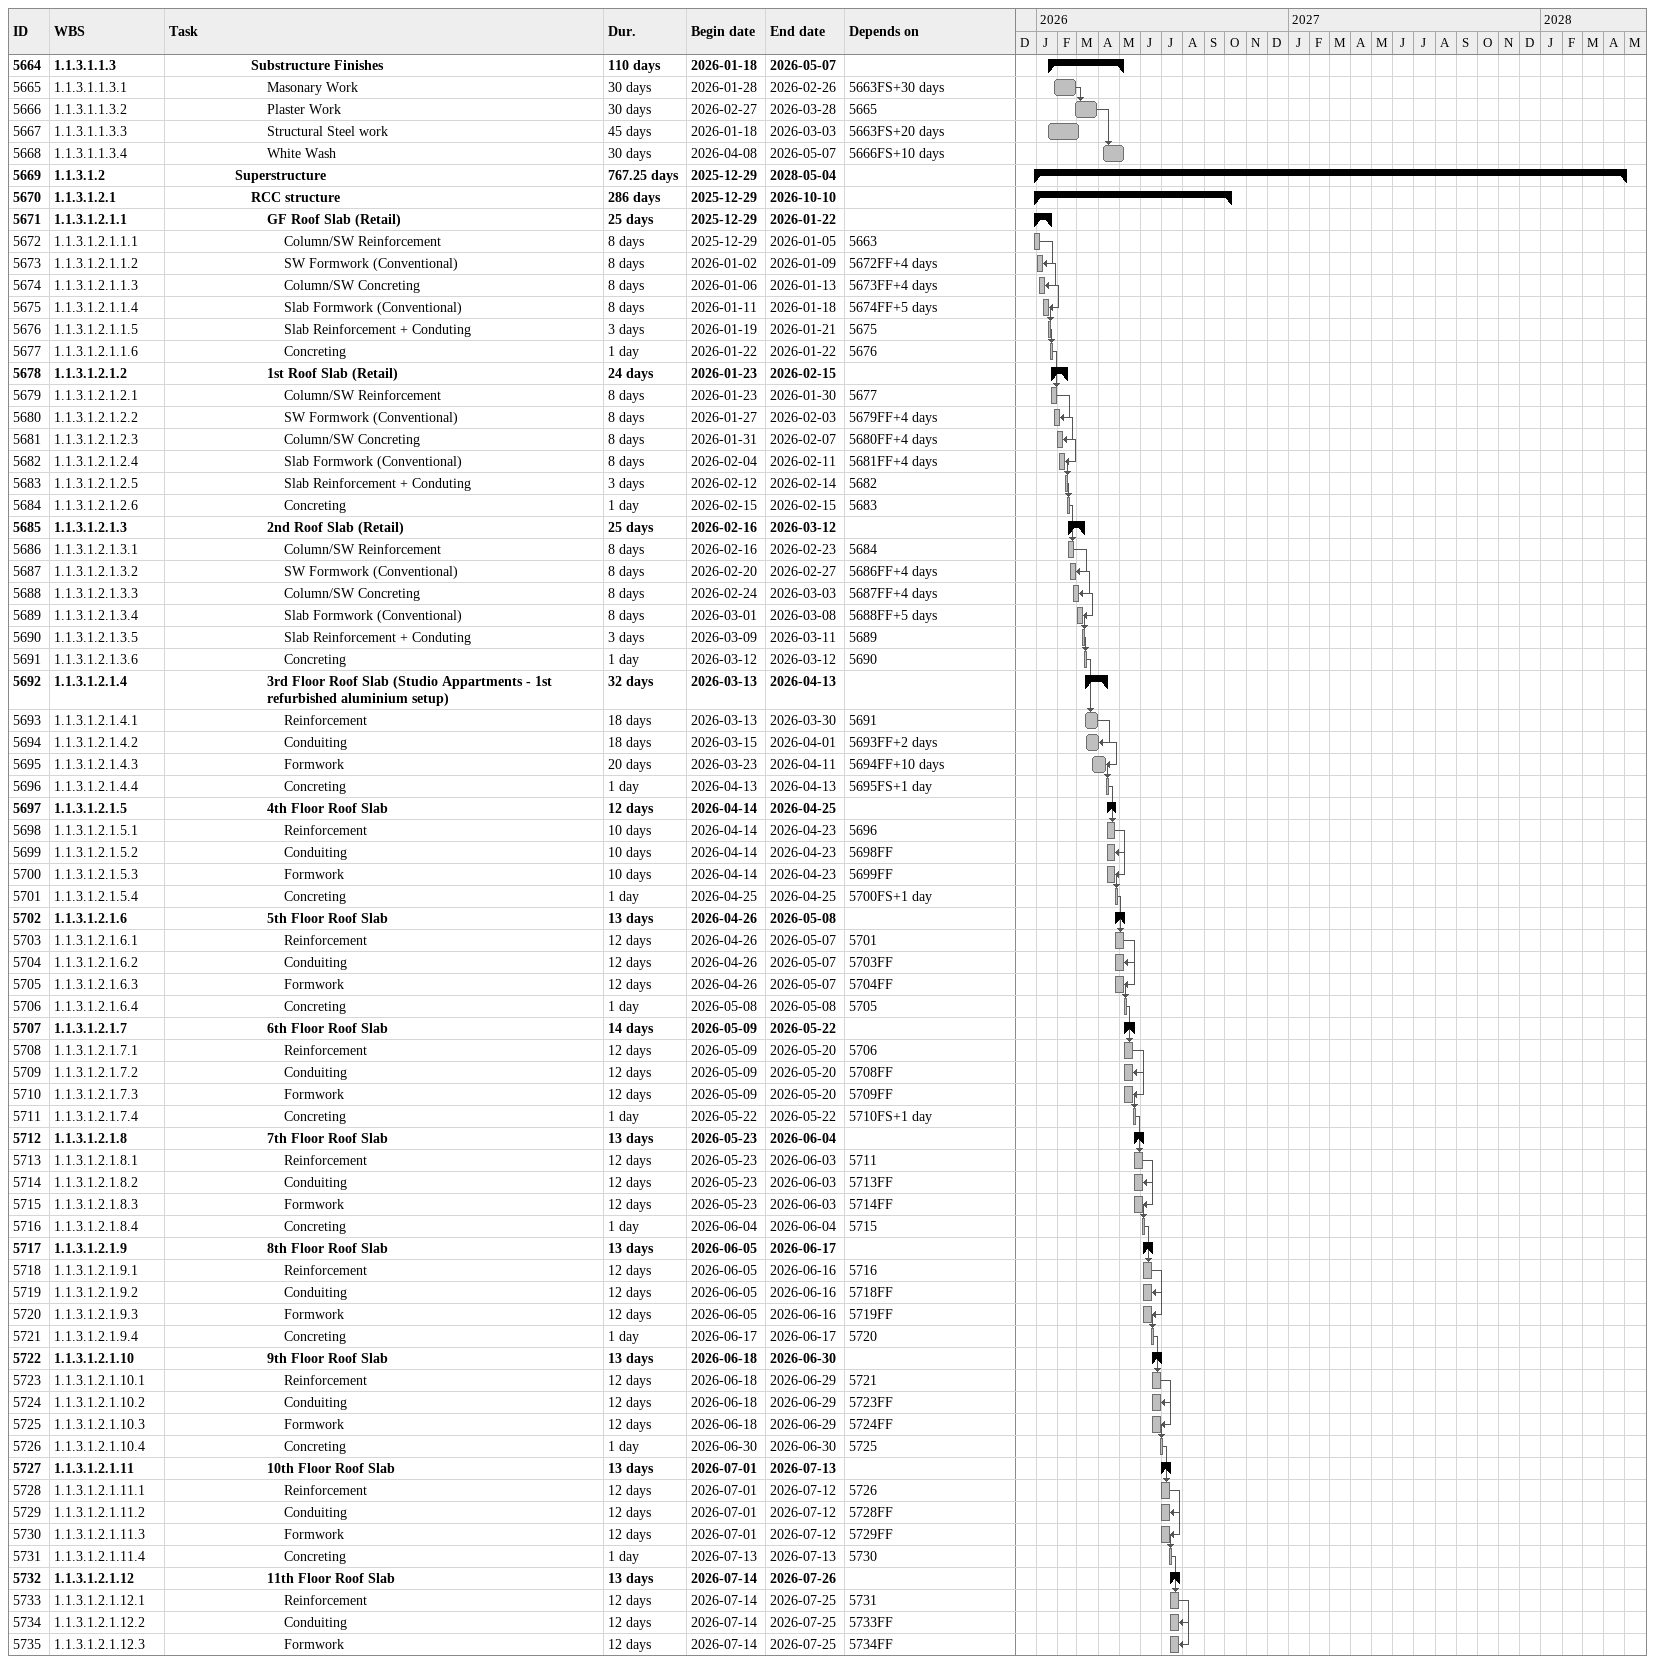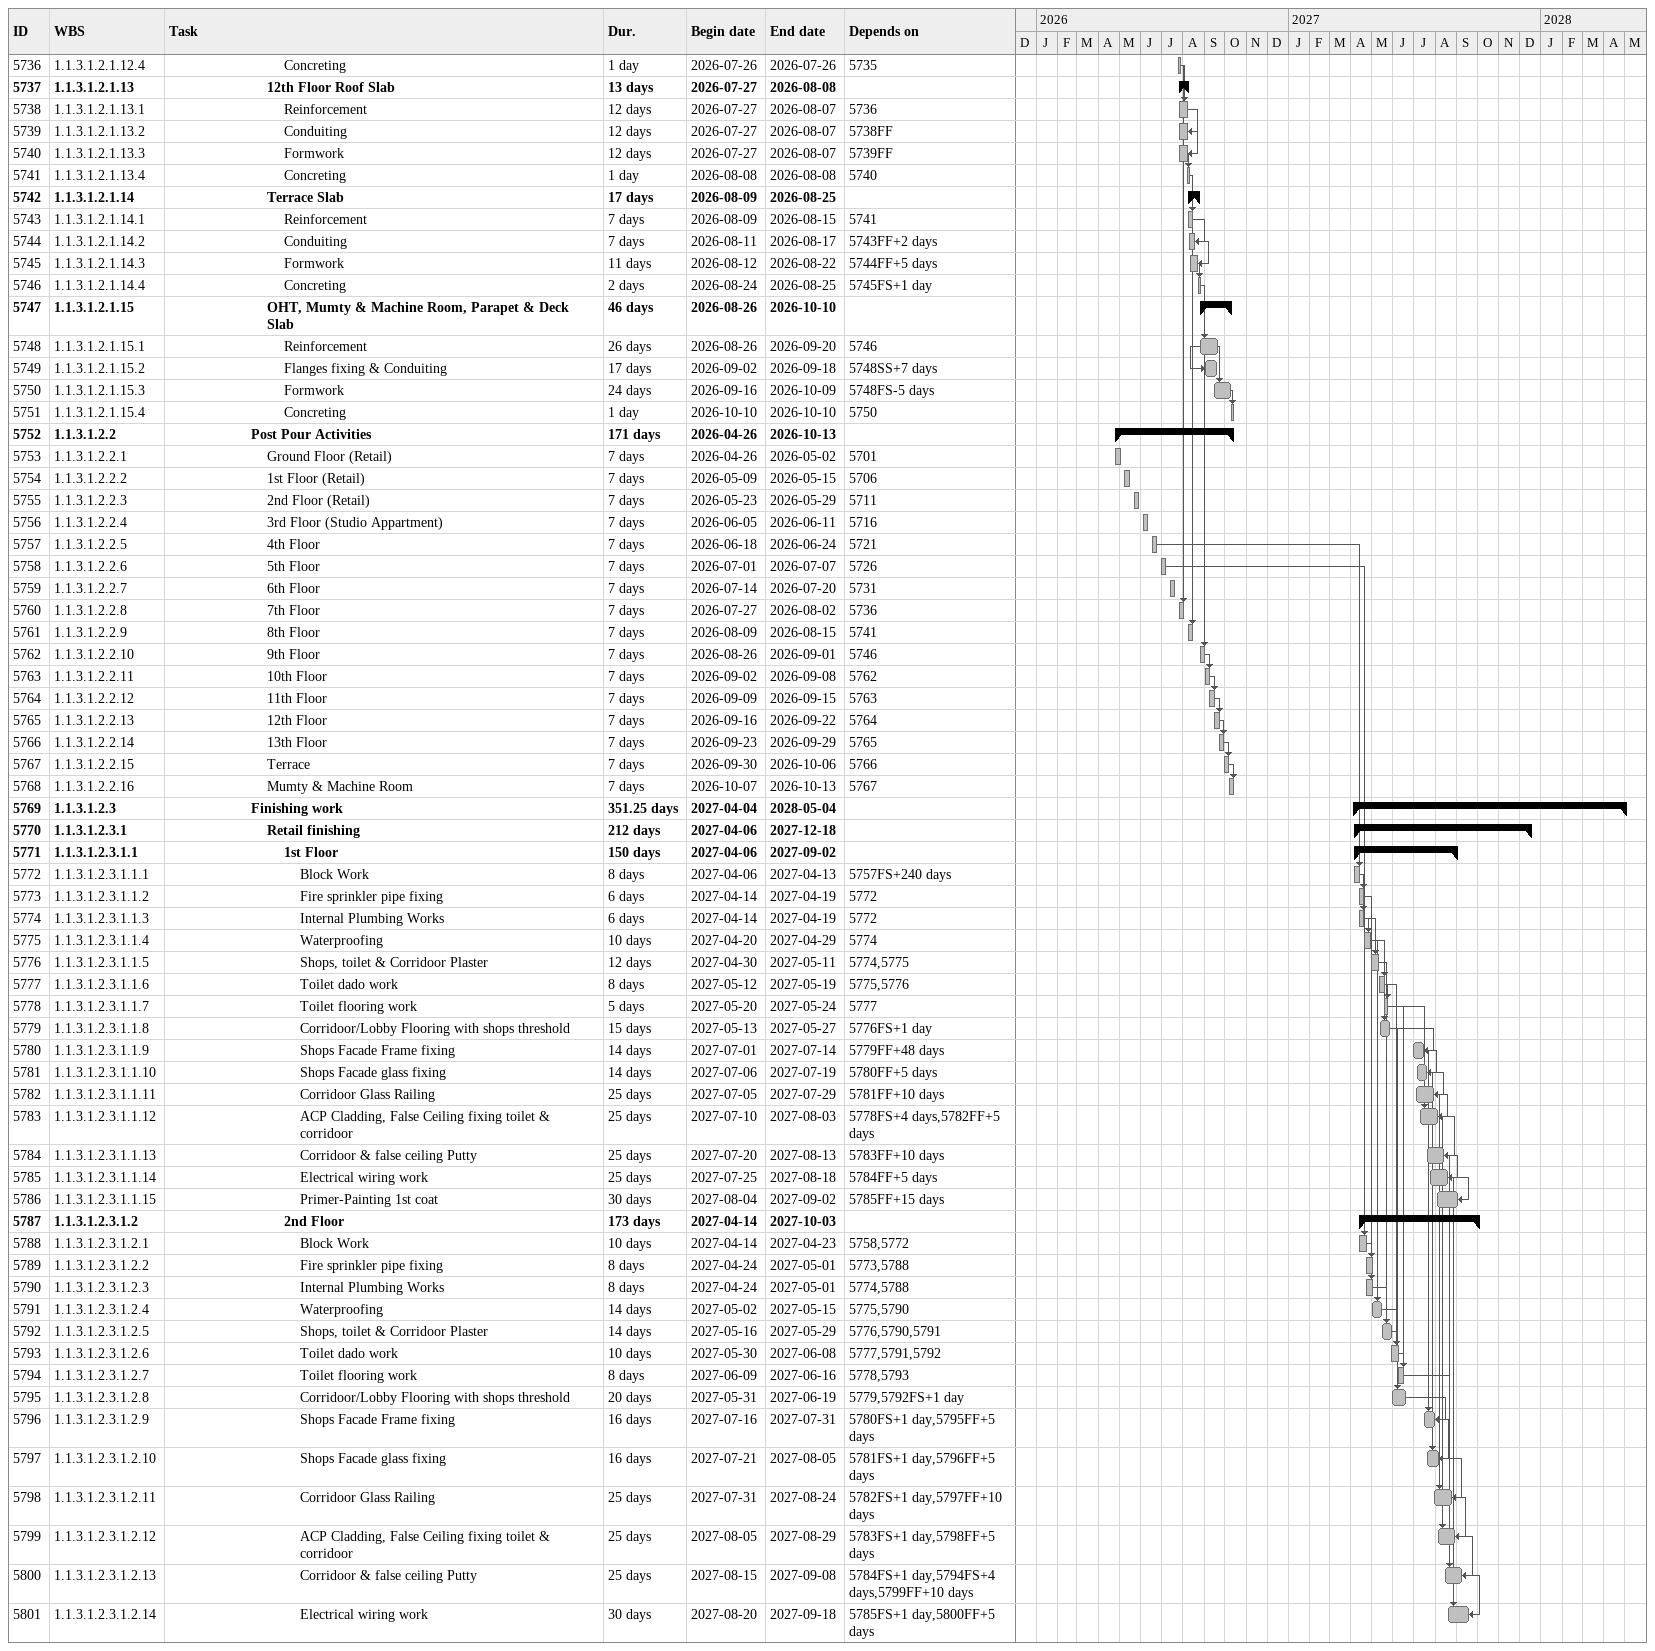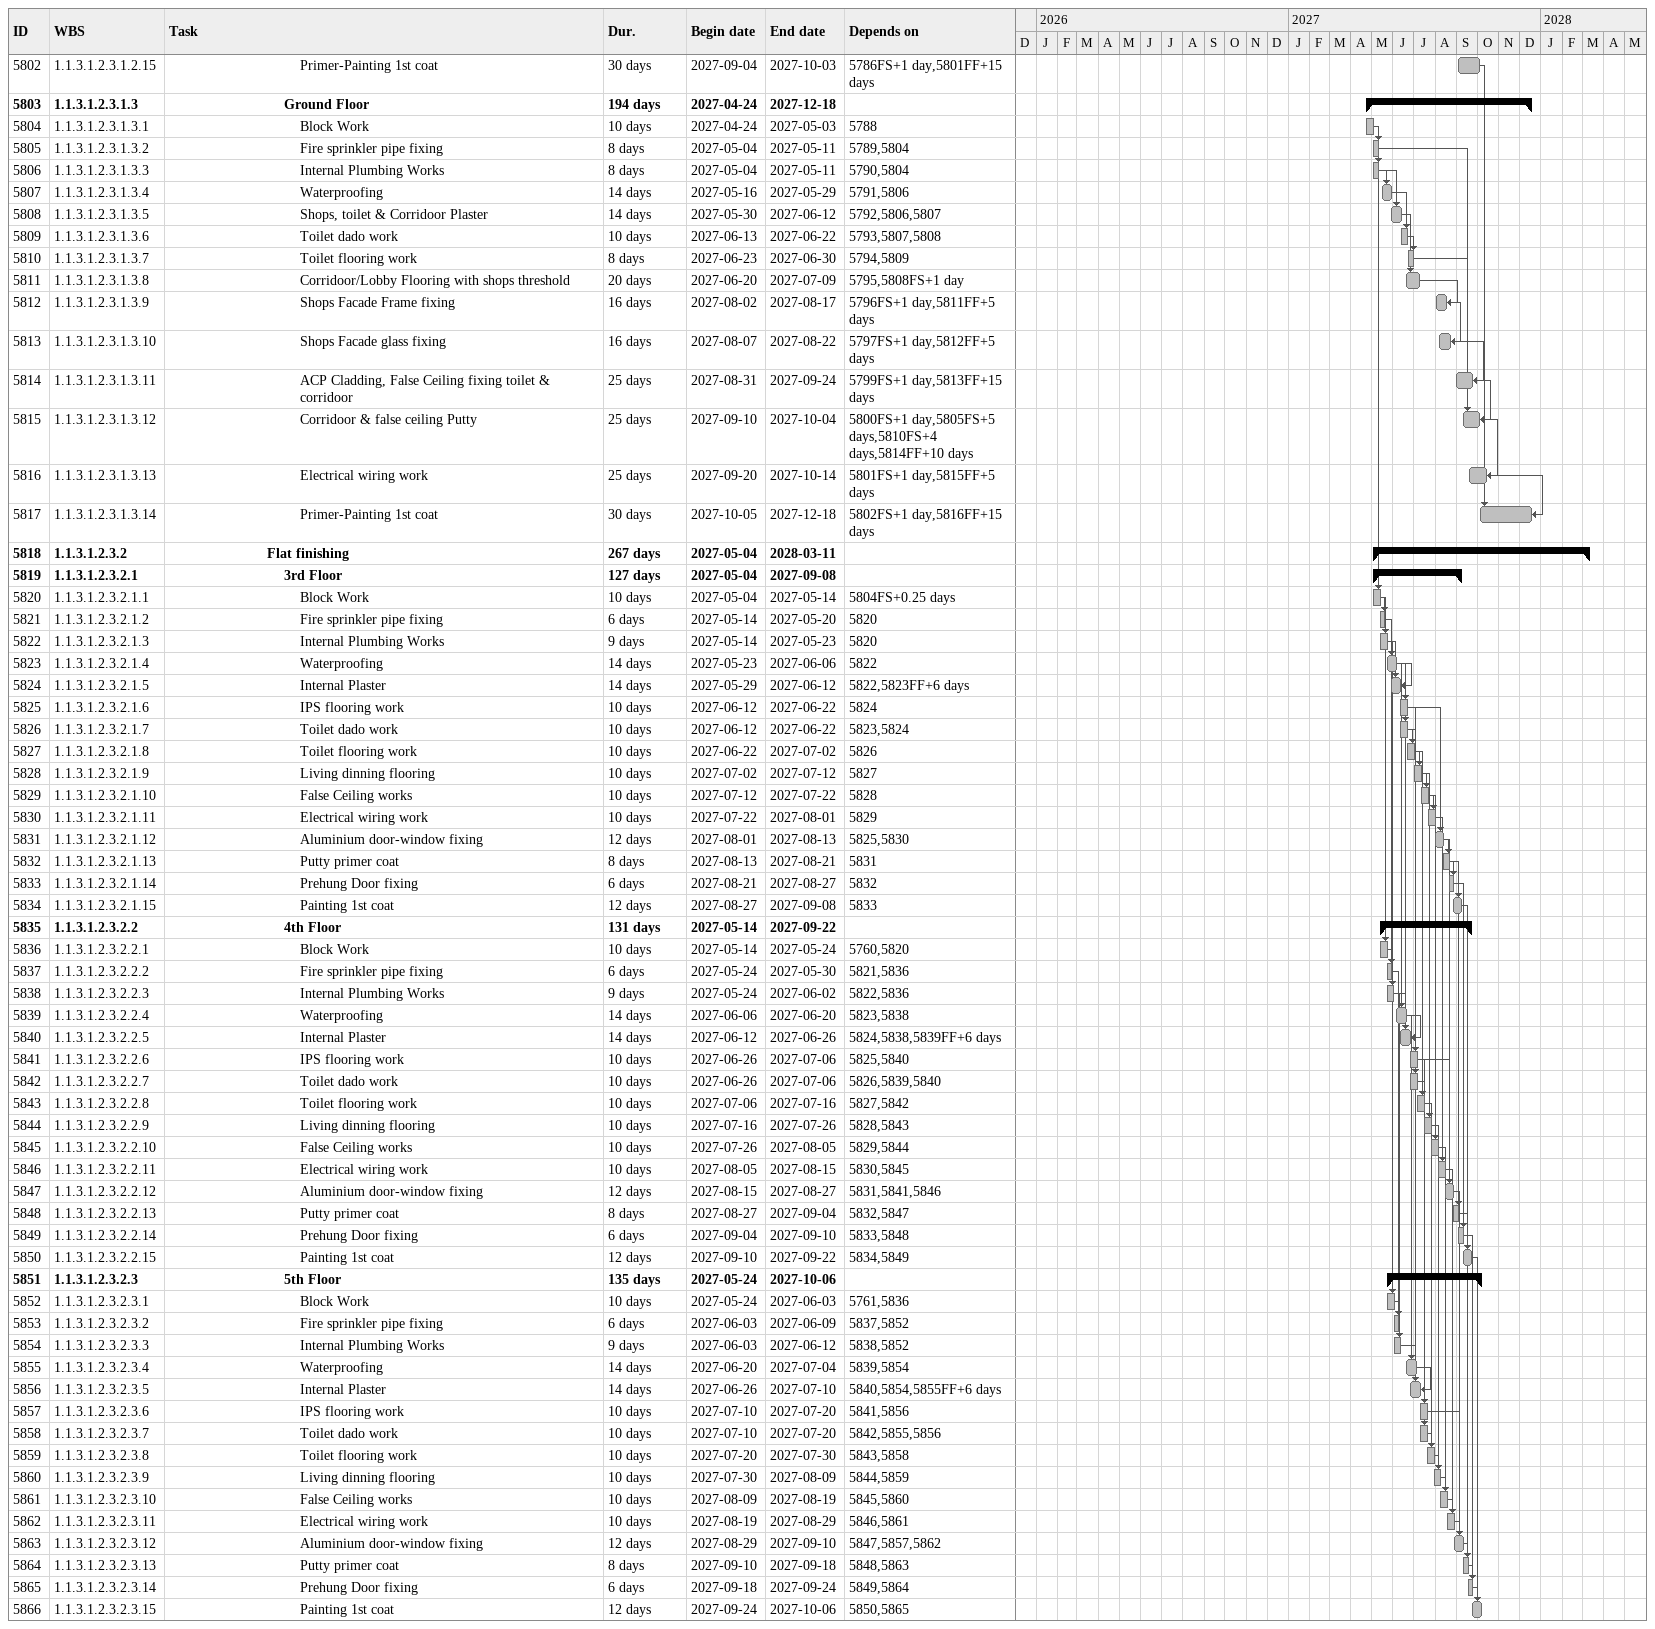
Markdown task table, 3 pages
| ID | WBS | Task | Duration | Start | Finish | Predecessors |
|---|---|---|---|---|---|---|
| 5664 | 1.1.3.1.1.3 | **Substructure Finishes** | 110d | 2026-01-18 | 2026-05-07 |  |
| 5665 | 1.1.3.1.1.3.1 | Masonary Work | 30d | 2026-01-28 | 2026-02-26 | 5663FS+30d |
| 5666 | 1.1.3.1.1.3.2 | Plaster Work | 30d | 2026-02-27 | 2026-03-28 | 5665 |
| 5667 | 1.1.3.1.1.3.3 | Structural Steel work | 45d | 2026-01-18 | 2026-03-03 | 5663FS+20d |
| 5668 | 1.1.3.1.1.3.4 | White Wash | 30d | 2026-04-08 | 2026-05-07 | 5666FS+10d |
| 5669 | 1.1.3.1.2 | **Superstructure** | 767.25d | 2025-12-29 | 2028-05-04 |  |
| 5670 | 1.1.3.1.2.1 | **RCC structure** | 286d | 2025-12-29 | 2026-10-10 |  |
| 5671 | 1.1.3.1.2.1.1 | **GF Roof Slab (Retail)** | 25d | 2025-12-29 | 2026-01-22 |  |
| 5672 | 1.1.3.1.2.1.1.1 | Column/SW Reinforcement | 8d | 2025-12-29 | 2026-01-05 | 5663 |
| 5673 | 1.1.3.1.2.1.1.2 | SW Formwork (Conventional) | 8d | 2026-01-02 | 2026-01-09 | 5672FF+4d |
| 5674 | 1.1.3.1.2.1.1.3 | Column/SW Concreting | 8d | 2026-01-06 | 2026-01-13 | 5673FF+4d |
| 5675 | 1.1.3.1.2.1.1.4 | Slab Formwork (Conventional) | 8d | 2026-01-11 | 2026-01-18 | 5674FF+5d |
| 5676 | 1.1.3.1.2.1.1.5 | Slab Reinforcement + Conduting | 3d | 2026-01-19 | 2026-01-21 | 5675 |
| 5677 | 1.1.3.1.2.1.1.6 | Concreting | 1d | 2026-01-22 | 2026-01-22 | 5676 |
| 5678 | 1.1.3.1.2.1.2 | **1st Roof Slab (Retail)** | 24d | 2026-01-23 | 2026-02-15 |  |
| 5679 | 1.1.3.1.2.1.2.1 | Column/SW Reinforcement | 8d | 2026-01-23 | 2026-01-30 | 5677 |
| 5680 | 1.1.3.1.2.1.2.2 | SW Formwork (Conventional) | 8d | 2026-01-27 | 2026-02-03 | 5679FF+4d |
| 5681 | 1.1.3.1.2.1.2.3 | Column/SW Concreting | 8d | 2026-01-31 | 2026-02-07 | 5680FF+4d |
| 5682 | 1.1.3.1.2.1.2.4 | Slab Formwork (Conventional) | 8d | 2026-02-04 | 2026-02-11 | 5681FF+4d |
| 5683 | 1.1.3.1.2.1.2.5 | Slab Reinforcement + Conduting | 3d | 2026-02-12 | 2026-02-14 | 5682 |
| 5684 | 1.1.3.1.2.1.2.6 | Concreting | 1d | 2026-02-15 | 2026-02-15 | 5683 |
| 5685 | 1.1.3.1.2.1.3 | **2nd Roof Slab (Retail)** | 25d | 2026-02-16 | 2026-03-12 |  |
| 5686 | 1.1.3.1.2.1.3.1 | Column/SW Reinforcement | 8d | 2026-02-16 | 2026-02-23 | 5684 |
| 5687 | 1.1.3.1.2.1.3.2 | SW Formwork (Conventional) | 8d | 2026-02-20 | 2026-02-27 | 5686FF+4d |
| 5688 | 1.1.3.1.2.1.3.3 | Column/SW Concreting | 8d | 2026-02-24 | 2026-03-03 | 5687FF+4d |
| 5689 | 1.1.3.1.2.1.3.4 | Slab Formwork (Conventional) | 8d | 2026-03-01 | 2026-03-08 | 5688FF+5d |
| 5690 | 1.1.3.1.2.1.3.5 | Slab Reinforcement + Conduting | 3d | 2026-03-09 | 2026-03-11 | 5689 |
| 5691 | 1.1.3.1.2.1.3.6 | Concreting | 1d | 2026-03-12 | 2026-03-12 | 5690 |
| 5692 | 1.1.3.1.2.1.4 | **3rd Floor Roof Slab (Studio Appartments - 1st refurbished aluminium setup)** | 32d | 2026-03-13 | 2026-04-13 |  |
| 5693 | 1.1.3.1.2.1.4.1 | Reinforcement | 18d | 2026-03-13 | 2026-03-30 | 5691 |
| 5694 | 1.1.3.1.2.1.4.2 | Conduiting | 18d | 2026-03-15 | 2026-04-01 | 5693FF+2d |
| 5695 | 1.1.3.1.2.1.4.3 | Formwork | 20d | 2026-03-23 | 2026-04-11 | 5694FF+10d |
| 5696 | 1.1.3.1.2.1.4.4 | Concreting | 1d | 2026-04-13 | 2026-04-13 | 5695FS+1d |
| 5697 | 1.1.3.1.2.1.5 | **4th Floor Roof Slab** | 12d | 2026-04-14 | 2026-04-25 |  |
| 5698 | 1.1.3.1.2.1.5.1 | Reinforcement | 10d | 2026-04-14 | 2026-04-23 | 5696 |
| 5699 | 1.1.3.1.2.1.5.2 | Conduiting | 10d | 2026-04-14 | 2026-04-23 | 5698FF |
| 5700 | 1.1.3.1.2.1.5.3 | Formwork | 10d | 2026-04-14 | 2026-04-23 | 5699FF |
| 5701 | 1.1.3.1.2.1.5.4 | Concreting | 1d | 2026-04-25 | 2026-04-25 | 5700FS+1d |
| 5702 | 1.1.3.1.2.1.6 | **5th Floor Roof Slab** | 13d | 2026-04-26 | 2026-05-08 |  |
| 5703 | 1.1.3.1.2.1.6.1 | Reinforcement | 12d | 2026-04-26 | 2026-05-07 | 5701 |
| 5704 | 1.1.3.1.2.1.6.2 | Conduiting | 12d | 2026-04-26 | 2026-05-07 | 5703FF |
| 5705 | 1.1.3.1.2.1.6.3 | Formwork | 12d | 2026-04-26 | 2026-05-07 | 5704FF |
| 5706 | 1.1.3.1.2.1.6.4 | Concreting | 1d | 2026-05-08 | 2026-05-08 | 5705 |
| 5707 | 1.1.3.1.2.1.7 | **6th Floor Roof Slab** | 14d | 2026-05-09 | 2026-05-22 |  |
| 5708 | 1.1.3.1.2.1.7.1 | Reinforcement | 12d | 2026-05-09 | 2026-05-20 | 5706 |
| 5709 | 1.1.3.1.2.1.7.2 | Conduiting | 12d | 2026-05-09 | 2026-05-20 | 5708FF |
| 5710 | 1.1.3.1.2.1.7.3 | Formwork | 12d | 2026-05-09 | 2026-05-20 | 5709FF |
| 5711 | 1.1.3.1.2.1.7.4 | Concreting | 1d | 2026-05-22 | 2026-05-22 | 5710FS+1d |
| 5712 | 1.1.3.1.2.1.8 | **7th Floor Roof Slab** | 13d | 2026-05-23 | 2026-06-04 |  |
| 5713 | 1.1.3.1.2.1.8.1 | Reinforcement | 12d | 2026-05-23 | 2026-06-03 | 5711 |
| 5714 | 1.1.3.1.2.1.8.2 | Conduiting | 12d | 2026-05-23 | 2026-06-03 | 5713FF |
| 5715 | 1.1.3.1.2.1.8.3 | Formwork | 12d | 2026-05-23 | 2026-06-03 | 5714FF |
| 5716 | 1.1.3.1.2.1.8.4 | Concreting | 1d | 2026-06-04 | 2026-06-04 | 5715 |
| 5717 | 1.1.3.1.2.1.9 | **8th Floor Roof Slab** | 13d | 2026-06-05 | 2026-06-17 |  |
| 5718 | 1.1.3.1.2.1.9.1 | Reinforcement | 12d | 2026-06-05 | 2026-06-16 | 5716 |
| 5719 | 1.1.3.1.2.1.9.2 | Conduiting | 12d | 2026-06-05 | 2026-06-16 | 5718FF |
| 5720 | 1.1.3.1.2.1.9.3 | Formwork | 12d | 2026-06-05 | 2026-06-16 | 5719FF |
| 5721 | 1.1.3.1.2.1.9.4 | Concreting | 1d | 2026-06-17 | 2026-06-17 | 5720 |
| 5722 | 1.1.3.1.2.1.10 | **9th Floor Roof Slab** | 13d | 2026-06-18 | 2026-06-30 |  |
| 5723 | 1.1.3.1.2.1.10.1 | Reinforcement | 12d | 2026-06-18 | 2026-06-29 | 5721 |
| 5724 | 1.1.3.1.2.1.10.2 | Conduiting | 12d | 2026-06-18 | 2026-06-29 | 5723FF |
| 5725 | 1.1.3.1.2.1.10.3 | Formwork | 12d | 2026-06-18 | 2026-06-29 | 5724FF |
| 5726 | 1.1.3.1.2.1.10.4 | Concreting | 1d | 2026-06-30 | 2026-06-30 | 5725 |
| 5727 | 1.1.3.1.2.1.11 | **10th Floor Roof Slab** | 13d | 2026-07-01 | 2026-07-13 |  |
| 5728 | 1.1.3.1.2.1.11.1 | Reinforcement | 12d | 2026-07-01 | 2026-07-12 | 5726 |
| 5729 | 1.1.3.1.2.1.11.2 | Conduiting | 12d | 2026-07-01 | 2026-07-12 | 5728FF |
| 5730 | 1.1.3.1.2.1.11.3 | Formwork | 12d | 2026-07-01 | 2026-07-12 | 5729FF |
| 5731 | 1.1.3.1.2.1.11.4 | Concreting | 1d | 2026-07-13 | 2026-07-13 | 5730 |
| 5732 | 1.1.3.1.2.1.12 | **11th Floor Roof Slab** | 13d | 2026-07-14 | 2026-07-26 |  |
| 5733 | 1.1.3.1.2.1.12.1 | Reinforcement | 12d | 2026-07-14 | 2026-07-25 | 5731 |
| 5734 | 1.1.3.1.2.1.12.2 | Conduiting | 12d | 2026-07-14 | 2026-07-25 | 5733FF |
| 5735 | 1.1.3.1.2.1.12.3 | Formwork | 12d | 2026-07-14 | 2026-07-25 | 5734FF |
| 5736 | 1.1.3.1.2.1.12.4 | Concreting | 1d | 2026-07-26 | 2026-07-26 | 5735 |
| 5737 | 1.1.3.1.2.1.13 | **12th Floor Roof Slab** | 13d | 2026-07-27 | 2026-08-08 |  |
| 5738 | 1.1.3.1.2.1.13.1 | Reinforcement | 12d | 2026-07-27 | 2026-08-07 | 5736 |
| 5739 | 1.1.3.1.2.1.13.2 | Conduiting | 12d | 2026-07-27 | 2026-08-07 | 5738FF |
| 5740 | 1.1.3.1.2.1.13.3 | Formwork | 12d | 2026-07-27 | 2026-08-07 | 5739FF |
| 5741 | 1.1.3.1.2.1.13.4 | Concreting | 1d | 2026-08-08 | 2026-08-08 | 5740 |
| 5742 | 1.1.3.1.2.1.14 | **Terrace Slab** | 17d | 2026-08-09 | 2026-08-25 |  |
| 5743 | 1.1.3.1.2.1.14.1 | Reinforcement | 7d | 2026-08-09 | 2026-08-15 | 5741 |
| 5744 | 1.1.3.1.2.1.14.2 | Conduiting | 7d | 2026-08-11 | 2026-08-17 | 5743FF+2d |
| 5745 | 1.1.3.1.2.1.14.3 | Formwork | 11d | 2026-08-12 | 2026-08-22 | 5744FF+5d |
| 5746 | 1.1.3.1.2.1.14.4 | Concreting | 2d | 2026-08-24 | 2026-08-25 | 5745FS+1d |
| 5747 | 1.1.3.1.2.1.15 | **OHT, Mumty & Machine Room, Parapet & Deck Slab** | 46d | 2026-08-26 | 2026-10-10 |  |
| 5748 | 1.1.3.1.2.1.15.1 | Reinforcement | 26d | 2026-08-26 | 2026-09-20 | 5746 |
| 5749 | 1.1.3.1.2.1.15.2 | Flanges fixing & Conduiting | 17d | 2026-09-02 | 2026-09-18 | 5748SS+7d |
| 5750 | 1.1.3.1.2.1.15.3 | Formwork | 24d | 2026-09-16 | 2026-10-09 | 5748FS-5d |
| 5751 | 1.1.3.1.2.1.15.4 | Concreting | 1d | 2026-10-10 | 2026-10-10 | 5750 |
| 5752 | 1.1.3.1.2.2 | **Post Pour Activities** | 171d | 2026-04-26 | 2026-10-13 |  |
| 5753 | 1.1.3.1.2.2.1 | Ground Floor (Retail) | 7d | 2026-04-26 | 2026-05-02 | 5701 |
| 5754 | 1.1.3.1.2.2.2 | 1st Floor (Retail) | 7d | 2026-05-09 | 2026-05-15 | 5706 |
| 5755 | 1.1.3.1.2.2.3 | 2nd Floor (Retail) | 7d | 2026-05-23 | 2026-05-29 | 5711 |
| 5756 | 1.1.3.1.2.2.4 | 3rd Floor (Studio Appartment) | 7d | 2026-06-05 | 2026-06-11 | 5716 |
| 5757 | 1.1.3.1.2.2.5 | 4th Floor | 7d | 2026-06-18 | 2026-06-24 | 5721 |
| 5758 | 1.1.3.1.2.2.6 | 5th Floor | 7d | 2026-07-01 | 2026-07-07 | 5726 |
| 5759 | 1.1.3.1.2.2.7 | 6th Floor | 7d | 2026-07-14 | 2026-07-20 | 5731 |
| 5760 | 1.1.3.1.2.2.8 | 7th Floor | 7d | 2026-07-27 | 2026-08-02 | 5736 |
| 5761 | 1.1.3.1.2.2.9 | 8th Floor | 7d | 2026-08-09 | 2026-08-15 | 5741 |
| 5762 | 1.1.3.1.2.2.10 | 9th Floor | 7d | 2026-08-26 | 2026-09-01 | 5746 |
| 5763 | 1.1.3.1.2.2.11 | 10th Floor | 7d | 2026-09-02 | 2026-09-08 | 5762 |
| 5764 | 1.1.3.1.2.2.12 | 11th Floor | 7d | 2026-09-09 | 2026-09-15 | 5763 |
| 5765 | 1.1.3.1.2.2.13 | 12th Floor | 7d | 2026-09-16 | 2026-09-22 | 5764 |
| 5766 | 1.1.3.1.2.2.14 | 13th Floor | 7d | 2026-09-23 | 2026-09-29 | 5765 |
| 5767 | 1.1.3.1.2.2.15 | Terrace | 7d | 2026-09-30 | 2026-10-06 | 5766 |
| 5768 | 1.1.3.1.2.2.16 | Mumty & Machine Room | 7d | 2026-10-07 | 2026-10-13 | 5767 |
| 5769 | 1.1.3.1.2.3 | **Finishing work** | 351.25d | 2027-04-04 | 2028-05-04 |  |
| 5770 | 1.1.3.1.2.3.1 | **Retail finishing** | 212d | 2027-04-06 | 2027-12-18 |  |
| 5771 | 1.1.3.1.2.3.1.1 | **1st Floor** | 150d | 2027-04-06 | 2027-09-02 |  |
| 5772 | 1.1.3.1.2.3.1.1.1 | Block Work | 8d | 2027-04-06 | 2027-04-13 | 5757FS+240d |
| 5773 | 1.1.3.1.2.3.1.1.2 | Fire sprinkler pipe fixing | 6d | 2027-04-14 | 2027-04-19 | 5772 |
| 5774 | 1.1.3.1.2.3.1.1.3 | Internal Plumbing Works | 6d | 2027-04-14 | 2027-04-19 | 5772 |
| 5775 | 1.1.3.1.2.3.1.1.4 | Waterproofing | 10d | 2027-04-20 | 2027-04-29 | 5774 |
| 5776 | 1.1.3.1.2.3.1.1.5 | Shops, toilet & Corridoor Plaster | 12d | 2027-04-30 | 2027-05-11 | 5774, 5775 |
| 5777 | 1.1.3.1.2.3.1.1.6 | Toilet dado work | 8d | 2027-05-12 | 2027-05-19 | 5775, 5776 |
| 5778 | 1.1.3.1.2.3.1.1.7 | Toilet flooring work | 5d | 2027-05-20 | 2027-05-24 | 5777 |
| 5779 | 1.1.3.1.2.3.1.1.8 | Corridoor/Lobby Flooring with shops threshold | 15d | 2027-05-13 | 2027-05-27 | 5776FS+1d |
| 5780 | 1.1.3.1.2.3.1.1.9 | Shops Facade Frame fixing | 14d | 2027-07-01 | 2027-07-14 | 5779FF+48d |
| 5781 | 1.1.3.1.2.3.1.1.10 | Shops Facade glass fixing | 14d | 2027-07-06 | 2027-07-19 | 5780FF+5d |
| 5782 | 1.1.3.1.2.3.1.1.11 | Corridoor Glass Railing | 25d | 2027-07-05 | 2027-07-29 | 5781FF+10d |
| 5783 | 1.1.3.1.2.3.1.1.12 | ACP Cladding, False Ceiling fixing toilet & corridoor | 25d | 2027-07-10 | 2027-08-03 | 5778FS+4d, 5782FF+5d |
| 5784 | 1.1.3.1.2.3.1.1.13 | Corridoor & false ceiling Putty | 25d | 2027-07-20 | 2027-08-13 | 5783FF+10d |
| 5785 | 1.1.3.1.2.3.1.1.14 | Electrical wiring work | 25d | 2027-07-25 | 2027-08-18 | 5784FF+5d |
| 5786 | 1.1.3.1.2.3.1.1.15 | Primer-Painting 1st coat | 30d | 2027-08-04 | 2027-09-02 | 5785FF+15d |
| 5787 | 1.1.3.1.2.3.1.2 | **2nd Floor** | 173d | 2027-04-14 | 2027-10-03 |  |
| 5788 | 1.1.3.1.2.3.1.2.1 | Block Work | 10d | 2027-04-14 | 2027-04-23 | 5758, 5772 |
| 5789 | 1.1.3.1.2.3.1.2.2 | Fire sprinkler pipe fixing | 8d | 2027-04-24 | 2027-05-01 | 5773, 5788 |
| 5790 | 1.1.3.1.2.3.1.2.3 | Internal Plumbing Works | 8d | 2027-04-24 | 2027-05-01 | 5774, 5788 |
| 5791 | 1.1.3.1.2.3.1.2.4 | Waterproofing | 14d | 2027-05-02 | 2027-05-15 | 5775, 5790 |
| 5792 | 1.1.3.1.2.3.1.2.5 | Shops, toilet & Corridoor Plaster | 14d | 2027-05-16 | 2027-05-29 | 5776, 5790, 5791 |
| 5793 | 1.1.3.1.2.3.1.2.6 | Toilet dado work | 10d | 2027-05-30 | 2027-06-08 | 5777, 5791, 5792 |
| 5794 | 1.1.3.1.2.3.1.2.7 | Toilet flooring work | 8d | 2027-06-09 | 2027-06-16 | 5778, 5793 |
| 5795 | 1.1.3.1.2.3.1.2.8 | Corridoor/Lobby Flooring with shops threshold | 20d | 2027-05-31 | 2027-06-19 | 5779, 5792FS+1d |
| 5796 | 1.1.3.1.2.3.1.2.9 | Shops Facade Frame fixing | 16d | 2027-07-16 | 2027-07-31 | 5780FS+1d, 5795FF+5d |
| 5797 | 1.1.3.1.2.3.1.2.10 | Shops Facade glass fixing | 16d | 2027-07-21 | 2027-08-05 | 5781FS+1d, 5796FF+5d |
| 5798 | 1.1.3.1.2.3.1.2.11 | Corridoor Glass Railing | 25d | 2027-07-31 | 2027-08-24 | 5782FS+1d, 5797FF+10d |
| 5799 | 1.1.3.1.2.3.1.2.12 | ACP Cladding, False Ceiling fixing toilet & corridoor | 25d | 2027-08-05 | 2027-08-29 | 5783FS+1d, 5798FF+5d |
| 5800 | 1.1.3.1.2.3.1.2.13 | Corridoor & false ceiling Putty | 25d | 2027-08-15 | 2027-09-08 | 5784FS+1d, 5794FS+4d, 5799FF+10d |
| 5801 | 1.1.3.1.2.3.1.2.14 | Electrical wiring work | 30d | 2027-08-20 | 2027-09-18 | 5785FS+1d, 5800FF+5d |
| 5802 | 1.1.3.1.2.3.1.2.15 | Primer-Painting 1st coat | 30d | 2027-09-04 | 2027-10-03 | 5786FS+1d, 5801FF+15d |
| 5803 | 1.1.3.1.2.3.1.3 | **Ground Floor** | 194d | 2027-04-24 | 2027-12-18 |  |
| 5804 | 1.1.3.1.2.3.1.3.1 | Block Work | 10d | 2027-04-24 | 2027-05-03 | 5788 |
| 5805 | 1.1.3.1.2.3.1.3.2 | Fire sprinkler pipe fixing | 8d | 2027-05-04 | 2027-05-11 | 5789, 5804 |
| 5806 | 1.1.3.1.2.3.1.3.3 | Internal Plumbing Works | 8d | 2027-05-04 | 2027-05-11 | 5790, 5804 |
| 5807 | 1.1.3.1.2.3.1.3.4 | Waterproofing | 14d | 2027-05-16 | 2027-05-29 | 5791, 5806 |
| 5808 | 1.1.3.1.2.3.1.3.5 | Shops, toilet & Corridoor Plaster | 14d | 2027-05-30 | 2027-06-12 | 5792, 5806, 5807 |
| 5809 | 1.1.3.1.2.3.1.3.6 | Toilet dado work | 10d | 2027-06-13 | 2027-06-22 | 5793, 5807, 5808 |
| 5810 | 1.1.3.1.2.3.1.3.7 | Toilet flooring work | 8d | 2027-06-23 | 2027-06-30 | 5794, 5809 |
| 5811 | 1.1.3.1.2.3.1.3.8 | Corridoor/Lobby Flooring with shops threshold | 20d | 2027-06-20 | 2027-07-09 | 5795, 5808FS+1d |
| 5812 | 1.1.3.1.2.3.1.3.9 | Shops Facade Frame fixing | 16d | 2027-08-02 | 2027-08-17 | 5796FS+1d, 5811FF+5d |
| 5813 | 1.1.3.1.2.3.1.3.10 | Shops Facade glass fixing | 16d | 2027-08-07 | 2027-08-22 | 5797FS+1d, 5812FF+5d |
| 5814 | 1.1.3.1.2.3.1.3.11 | ACP Cladding, False Ceiling fixing toilet & corridoor | 25d | 2027-08-31 | 2027-09-24 | 5799FS+1d, 5813FF+15d |
| 5815 | 1.1.3.1.2.3.1.3.12 | Corridoor & false ceiling Putty | 25d | 2027-09-10 | 2027-10-04 | 5800FS+1d, 5805FS+5d, 5810FS+4d, 5814FF+10d |
| 5816 | 1.1.3.1.2.3.1.3.13 | Electrical wiring work | 25d | 2027-09-20 | 2027-10-14 | 5801FS+1d, 5815FF+5d |
| 5817 | 1.1.3.1.2.3.1.3.14 | Primer-Painting 1st coat | 30d | 2027-10-05 | 2027-12-18 | 5802FS+1d, 5816FF+15d |
| 5818 | 1.1.3.1.2.3.2 | **Flat finishing** | 267d | 2027-05-04 | 2028-03-11 |  |
| 5819 | 1.1.3.1.2.3.2.1 | **3rd Floor** | 127d | 2027-05-04 | 2027-09-08 |  |
| 5820 | 1.1.3.1.2.3.2.1.1 | Block Work | 10d | 2027-05-04 | 2027-05-14 | 5804FS+0.25d |
| 5821 | 1.1.3.1.2.3.2.1.2 | Fire sprinkler pipe fixing | 6d | 2027-05-14 | 2027-05-20 | 5820 |
| 5822 | 1.1.3.1.2.3.2.1.3 | Internal Plumbing Works | 9d | 2027-05-14 | 2027-05-23 | 5820 |
| 5823 | 1.1.3.1.2.3.2.1.4 | Waterproofing | 14d | 2027-05-23 | 2027-06-06 | 5822 |
| 5824 | 1.1.3.1.2.3.2.1.5 | Internal Plaster | 14d | 2027-05-29 | 2027-06-12 | 5822, 5823FF+6d |
| 5825 | 1.1.3.1.2.3.2.1.6 | IPS flooring work | 10d | 2027-06-12 | 2027-06-22 | 5824 |
| 5826 | 1.1.3.1.2.3.2.1.7 | Toilet dado work | 10d | 2027-06-12 | 2027-06-22 | 5823, 5824 |
| 5827 | 1.1.3.1.2.3.2.1.8 | Toilet flooring work | 10d | 2027-06-22 | 2027-07-02 | 5826 |
| 5828 | 1.1.3.1.2.3.2.1.9 | Living dinning flooring | 10d | 2027-07-02 | 2027-07-12 | 5827 |
| 5829 | 1.1.3.1.2.3.2.1.10 | False Ceiling works | 10d | 2027-07-12 | 2027-07-22 | 5828 |
| 5830 | 1.1.3.1.2.3.2.1.11 | Electrical wiring work | 10d | 2027-07-22 | 2027-08-01 | 5829 |
| 5831 | 1.1.3.1.2.3.2.1.12 | Aluminium door-window fixing | 12d | 2027-08-01 | 2027-08-13 | 5825, 5830 |
| 5832 | 1.1.3.1.2.3.2.1.13 | Putty primer coat | 8d | 2027-08-13 | 2027-08-21 | 5831 |
| 5833 | 1.1.3.1.2.3.2.1.14 | Prehung Door fixing | 6d | 2027-08-21 | 2027-08-27 | 5832 |
| 5834 | 1.1.3.1.2.3.2.1.15 | Painting 1st coat | 12d | 2027-08-27 | 2027-09-08 | 5833 |
| 5835 | 1.1.3.1.2.3.2.2 | **4th Floor** | 131d | 2027-05-14 | 2027-09-22 |  |
| 5836 | 1.1.3.1.2.3.2.2.1 | Block Work | 10d | 2027-05-14 | 2027-05-24 | 5760, 5820 |
| 5837 | 1.1.3.1.2.3.2.2.2 | Fire sprinkler pipe fixing | 6d | 2027-05-24 | 2027-05-30 | 5821, 5836 |
| 5838 | 1.1.3.1.2.3.2.2.3 | Internal Plumbing Works | 9d | 2027-05-24 | 2027-06-02 | 5822, 5836 |
| 5839 | 1.1.3.1.2.3.2.2.4 | Waterproofing | 14d | 2027-06-06 | 2027-06-20 | 5823, 5838 |
| 5840 | 1.1.3.1.2.3.2.2.5 | Internal Plaster | 14d | 2027-06-12 | 2027-06-26 | 5824, 5838, 5839FF+6d |
| 5841 | 1.1.3.1.2.3.2.2.6 | IPS flooring work | 10d | 2027-06-26 | 2027-07-06 | 5825, 5840 |
| 5842 | 1.1.3.1.2.3.2.2.7 | Toilet dado work | 10d | 2027-06-26 | 2027-07-06 | 5826, 5839, 5840 |
| 5843 | 1.1.3.1.2.3.2.2.8 | Toilet flooring work | 10d | 2027-07-06 | 2027-07-16 | 5827, 5842 |
| 5844 | 1.1.3.1.2.3.2.2.9 | Living dinning flooring | 10d | 2027-07-16 | 2027-07-26 | 5828, 5843 |
| 5845 | 1.1.3.1.2.3.2.2.10 | False Ceiling works | 10d | 2027-07-26 | 2027-08-05 | 5829, 5844 |
| 5846 | 1.1.3.1.2.3.2.2.11 | Electrical wiring work | 10d | 2027-08-05 | 2027-08-15 | 5830, 5845 |
| 5847 | 1.1.3.1.2.3.2.2.12 | Aluminium door-window fixing | 12d | 2027-08-15 | 2027-08-27 | 5831, 5841, 5846 |
| 5848 | 1.1.3.1.2.3.2.2.13 | Putty primer coat | 8d | 2027-08-27 | 2027-09-04 | 5832, 5847 |
| 5849 | 1.1.3.1.2.3.2.2.14 | Prehung Door fixing | 6d | 2027-09-04 | 2027-09-10 | 5833, 5848 |
| 5850 | 1.1.3.1.2.3.2.2.15 | Painting 1st coat | 12d | 2027-09-10 | 2027-09-22 | 5834, 5849 |
| 5851 | 1.1.3.1.2.3.2.3 | **5th Floor** | 135d | 2027-05-24 | 2027-10-06 |  |
| 5852 | 1.1.3.1.2.3.2.3.1 | Block Work | 10d | 2027-05-24 | 2027-06-03 | 5761, 5836 |
| 5853 | 1.1.3.1.2.3.2.3.2 | Fire sprinkler pipe fixing | 6d | 2027-06-03 | 2027-06-09 | 5837, 5852 |
| 5854 | 1.1.3.1.2.3.2.3.3 | Internal Plumbing Works | 9d | 2027-06-03 | 2027-06-12 | 5838, 5852 |
| 5855 | 1.1.3.1.2.3.2.3.4 | Waterproofing | 14d | 2027-06-20 | 2027-07-04 | 5839, 5854 |
| 5856 | 1.1.3.1.2.3.2.3.5 | Internal Plaster | 14d | 2027-06-26 | 2027-07-10 | 5840, 5854, 5855FF+6d |
| 5857 | 1.1.3.1.2.3.2.3.6 | IPS flooring work | 10d | 2027-07-10 | 2027-07-20 | 5841, 5856 |
| 5858 | 1.1.3.1.2.3.2.3.7 | Toilet dado work | 10d | 2027-07-10 | 2027-07-20 | 5842, 5855, 5856 |
| 5859 | 1.1.3.1.2.3.2.3.8 | Toilet flooring work | 10d | 2027-07-20 | 2027-07-30 | 5843, 5858 |
| 5860 | 1.1.3.1.2.3.2.3.9 | Living dinning flooring | 10d | 2027-07-30 | 2027-08-09 | 5844, 5859 |
| 5861 | 1.1.3.1.2.3.2.3.10 | False Ceiling works | 10d | 2027-08-09 | 2027-08-19 | 5845, 5860 |
| 5862 | 1.1.3.1.2.3.2.3.11 | Electrical wiring work | 10d | 2027-08-19 | 2027-08-29 | 5846, 5861 |
| 5863 | 1.1.3.1.2.3.2.3.12 | Aluminium door-window fixing | 12d | 2027-08-29 | 2027-09-10 | 5847, 5857, 5862 |
| 5864 | 1.1.3.1.2.3.2.3.13 | Putty primer coat | 8d | 2027-09-10 | 2027-09-18 | 5848, 5863 |
| 5865 | 1.1.3.1.2.3.2.3.14 | Prehung Door fixing | 6d | 2027-09-18 | 2027-09-24 | 5849, 5864 |
| 5866 | 1.1.3.1.2.3.2.3.15 | Painting 1st coat | 12d | 2027-09-24 | 2027-10-06 | 5850, 5865 |
